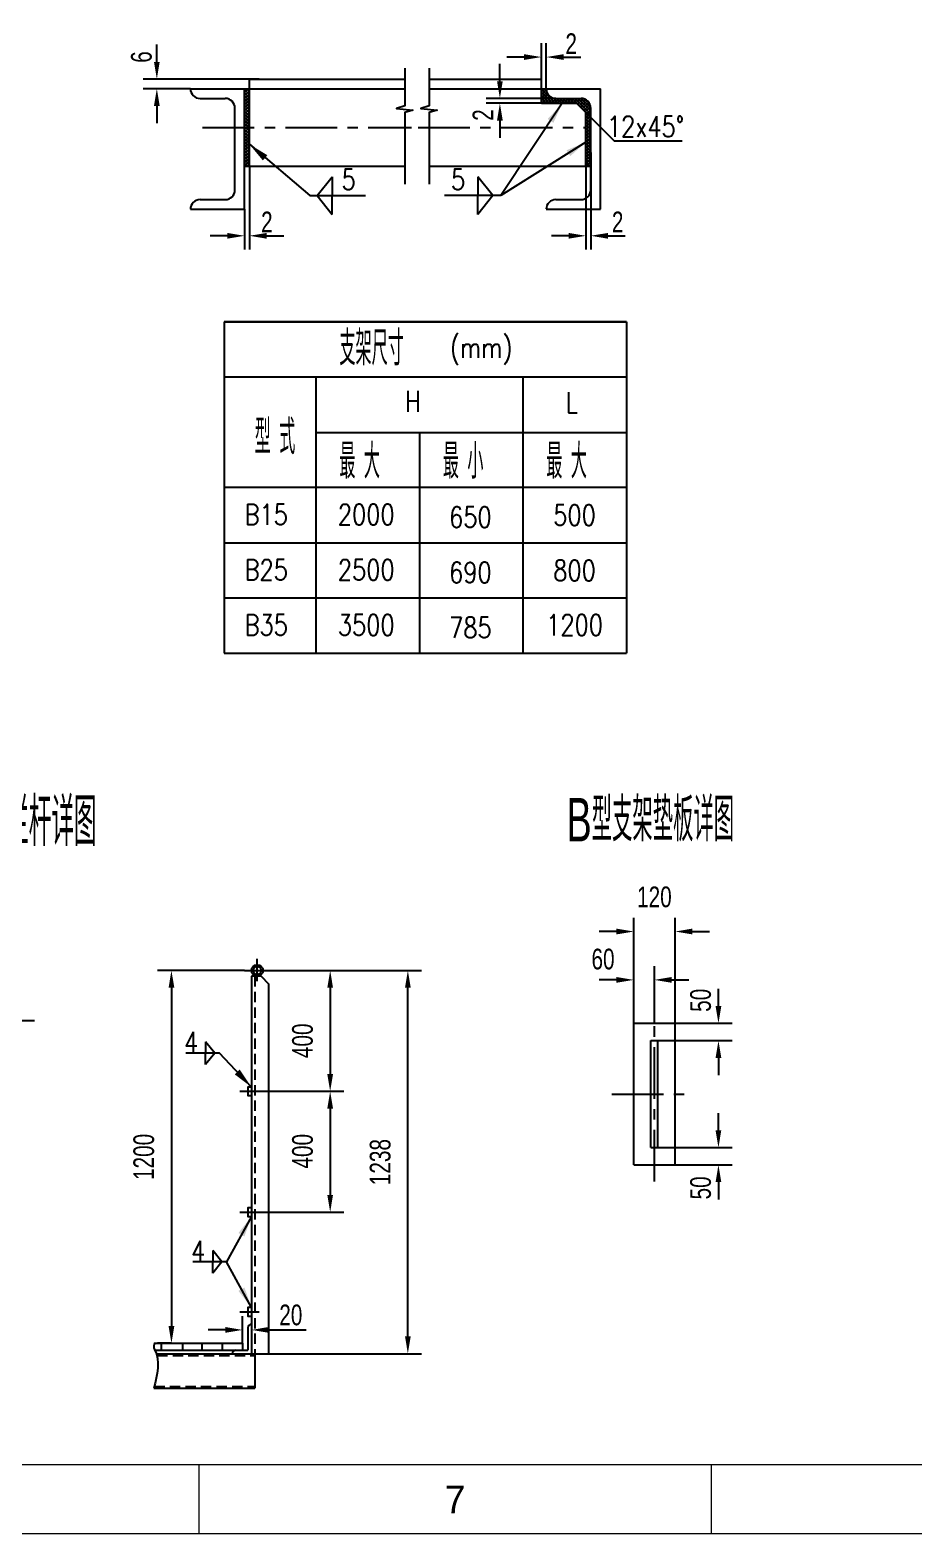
# Model space of a CAD drawing. Extents: x 148 to 221443, y -36682 to 6758.
# Drawn here: x 117597 to 120159, y -23215 to -18859 of the extents above; entities that cross this region are included whole.
import ezdxf
from ezdxf.enums import TextEntityAlignment as Align

# ---------------------------------------------------------------- set-up
doc = ezdxf.new("R2010")
doc.units = 0
doc.header["$LTSCALE"] = 10
doc.header["$MEASUREMENT"] = 0
doc.linetypes.add('CENTERX2', pattern=[4, 2.5, -0.5, 0.5, -0.5])
doc.linetypes.add('HIDDENX2', pattern=[0.75, 0.5, -0.25])
for name, color, linetype in [('2', 4, 'Continuous'), ('3', 255, 'Continuous'), ('4', 1, 'CENTERX2'), ('9', 6, 'Continuous')]:
    doc.layers.add(name, color=color, linetype=linetype)
doc.layers.add('2（细实线）', color=3, linetype='Continuous', lineweight=20)
doc.layers.add('图框层', color=7, linetype='Continuous', lineweight=15)
doc.styles.add('HZ', font='ROMS.SHX', dxfattribs={"width": 0.75, "bigfont": 'GBCBIG.SHX'})
doc.styles.get("Standard").update_dxf_attribs({"font": 'wison_e.shx', "width": 0.75, "bigfont": 'wison_c.shx'})
doc.styles.add('XW', font='ROMANS.shx', dxfattribs={"width": 0.85})
doc.dimstyles.new('DIM1', dxfattribs={"dimscale": 20, "dimtxt": 3, "dimasz": 2.5, "dimexe": 2, "dimexo": 0, "dimgap": 1, "dimtad": 0, "dimdec": 0, "dimzin": 0, "dimdsep": 46, "dimtxsty": 'Standard', "dimcen": 2, "dimclrd": 3, "dimclre": 3, "dimclrt": 3, "dimadec": 0, "dimazin": 0, "dimtfac": 0.666667, "dimtdec": 0, "dimtofl": 0, "dimtmove": 2, "dimatfit": 1, "dimfxl": 2, "dimtvp": 1.333333, "dimtolj": 1, "dimtzin": 0, "dimarcsym": 0})

# ---------------------------------------------------------------- blocks, each defined once
blk = doc.blocks.new('*D1390')
at = {"color": 3, "lineweight": -2}
for p, q in [((119346.8, -21736.3), (119346.8, -21430.4)), ((119466.8, -21736.3), (119466.8, -21430.4)), ((119296.8, -21470.4), (119246.8, -21470.4)), ((119516.8, -21470.4), (119566.8, -21470.4))]:
    blk.add_line(p, q, dxfattribs=at)
at = {"color": 3}
for points in [[(119296.8, -21478.7), (119296.8, -21462), (119346.8, -21470.4)], [(119516.8, -21462), (119516.8, -21478.7), (119466.8, -21470.4)]]:
    blk.add_solid(points, dxfattribs=at)
at = {"layer": 'Defpoints', "color": 0}
for p in [(119466.8, -21470.4), (119346.8, -21736.3), (119466.8, -21736.3)]:
    blk.add_point(p, dxfattribs=at)
at = {"color": 3, "insert": (119406.8, -21370.4), "char_height": 60, "attachment_point": 5}
blk.add_mtext('\\A1;120', dxfattribs=at)
blk = doc.blocks.new('*D1391')
at = {"color": 3, "lineweight": -2}
for p, q in [((119346.8, -21736.3), (119346.8, -21570.5)), ((119406.8, -21736.3), (119406.8, -21570.5)), ((119296.8, -21610.5), (119246.8, -21610.5)), ((119456.8, -21610.5), (119506.8, -21610.5))]:
    blk.add_line(p, q, dxfattribs=at)
at = {"color": 3}
for points in [[(119296.8, -21618.8), (119296.8, -21602.2), (119346.8, -21610.5)], [(119456.8, -21602.2), (119456.8, -21618.8), (119406.8, -21610.5)]]:
    blk.add_solid(points, dxfattribs=at)
at = {"layer": 'Defpoints', "color": 0}
for p in [(119406.8, -21610.5), (119346.8, -21736.3), (119406.8, -21736.3)]:
    blk.add_point(p, dxfattribs=at)
at = {"color": 3, "insert": (119257.9, -21550.5), "char_height": 60, "attachment_point": 5}
blk.add_mtext('\\A1;60', dxfattribs=at)
blk = doc.blocks.new('*D1392')
at = {"layer": '2', "color": 3, "linetype": 'Continuous', "lineweight": -2}
for p, q in [((119592.5, -21686.3), (119592.5, -21636.3)), ((119466.8, -21736.3), (119632.5, -21736.3)), ((119416.8, -21786.3), (119632.5, -21786.3)), ((119592.5, -21836.3), (119592.5, -21886.3))]:
    blk.add_line(p, q, dxfattribs=at)
at = {"layer": '2', "color": 3}
for points in [[(119584.2, -21686.3), (119600.8, -21686.3), (119592.5, -21736.3)], [(119600.8, -21836.3), (119584.2, -21836.3), (119592.5, -21786.3)]]:
    blk.add_solid(points, dxfattribs=at)
at = {"layer": 'Defpoints', "color": 0}
for p in [(119466.8, -21736.3), (119416.8, -21786.3), (119592.5, -21786.3)]:
    blk.add_point(p, dxfattribs=at)
at = {"layer": '2', "color": 3, "insert": (119541.1, -21669.6), "char_height": 60, "attachment_point": 5, "rotation": 90}
blk.add_mtext('\\A1;50', dxfattribs=at)
blk = doc.blocks.new('*D1399')
at = {"layer": '2', "color": 3, "lineweight": -2}
for p, q in [((118295.4, -21583.3), (118506.9, -21583.3)), ((118466.9, -21633.3), (118466.9, -21883.3)), ((118261.2, -21933.3), (118506.9, -21933.3))]:
    blk.add_line(p, q, dxfattribs=at)
at = {"layer": '2', "color": 3}
for points in [[(118475.2, -21633.3), (118458.6, -21633.3), (118466.9, -21583.3)], [(118458.6, -21883.3), (118475.2, -21883.3), (118466.9, -21933.3)]]:
    blk.add_solid(points, dxfattribs=at)
at = {"layer": 'Defpoints', "color": 0}
for p in [(118295.4, -21583.3), (118261.2, -21933.3), (118466.9, -21933.3)]:
    blk.add_point(p, dxfattribs=at)
at = {"layer": '2', "color": 3, "insert": (118386.9, -21786.9), "char_height": 60, "attachment_point": 5, "rotation": 90}
blk.add_mtext('\\A1;400', dxfattribs=at)
blk = doc.blocks.new('*D1400')
at = {"layer": '2', "color": 3, "lineweight": -2}
for p, q in [((118218.7, -21583.3), (117966.7, -21583.3)), ((118006.7, -21633.3), (118006.7, -22613.3)), ((118006.7, -22663.3), (117966.7, -22663.3))]:
    blk.add_line(p, q, dxfattribs=at)
at = {"layer": '2', "color": 3}
for points in [[(118015.1, -21633.3), (117998.4, -21633.3), (118006.7, -21583.3)], [(117998.4, -22613.3), (118015.1, -22613.3), (118006.7, -22663.3)]]:
    blk.add_solid(points, dxfattribs=at)
at = {"layer": 'Defpoints', "color": 0}
for p in [(118218.7, -21583.3), (118006.7, -22663.3), (118006.7, -22663.3)]:
    blk.add_point(p, dxfattribs=at)
at = {"layer": '2', "color": 3, "insert": (117926.7, -22123.3), "char_height": 60, "attachment_point": 5, "rotation": 90}
blk.add_mtext('\\A1;1200', dxfattribs=at)
blk = doc.blocks.new('*D1401')
at = {"layer": '2', "color": 3, "lineweight": -2}
for p, q in [((118261.2, -21933.3), (118506.9, -21933.3)), ((118466.9, -21983.3), (118466.9, -22233.3)), ((118261.2, -22283.3), (118506.9, -22283.3))]:
    blk.add_line(p, q, dxfattribs=at)
at = {"layer": '2', "color": 3}
for points in [[(118475.2, -21983.3), (118458.6, -21983.3), (118466.9, -21933.3)], [(118458.6, -22233.3), (118475.2, -22233.3), (118466.9, -22283.3)]]:
    blk.add_solid(points, dxfattribs=at)
at = {"layer": 'Defpoints', "color": 0}
for p in [(118261.2, -21933.3), (118261.2, -22283.3), (118466.9, -22283.3)]:
    blk.add_point(p, dxfattribs=at)
at = {"layer": '2', "color": 3, "insert": (118386.9, -22106.9), "char_height": 60, "attachment_point": 5, "rotation": 90}
blk.add_mtext('\\A1;400', dxfattribs=at)
blk = doc.blocks.new('*D1403')
at = {"layer": '2', "color": 3, "linetype": 'Continuous', "lineweight": -2}
for p, q in [((118212.9, -22663.3), (118212.9, -22584.5)), ((118238.5, -22590), (118238.5, -22664.5)), ((118162.9, -22624.5), (118112.9, -22624.5)), ((118288.5, -22624.5), (118338.5, -22624.5))]:
    blk.add_line(p, q, dxfattribs=at)
at = {"layer": '2', "color": 3}
for points in [[(118162.9, -22632.8), (118162.9, -22616.1), (118212.9, -22624.5)], [(118288.5, -22616.1), (118288.5, -22632.8), (118238.5, -22624.5)]]:
    blk.add_solid(points, dxfattribs=at)
at = {"layer": 'Defpoints', "color": 0}
for p in [(118238.5, -22590), (118238.5, -22624.5), (118212.9, -22663.3)]:
    blk.add_point(p, dxfattribs=at)
at = {"layer": '2', "color": 3, "insert": (118352.8, -22581.5), "char_height": 60, "attachment_point": 5}
blk.add_mtext('\\A1;20', dxfattribs=at)
blk = doc.blocks.new('*D1405')
at = {"layer": '2', "color": 3, "linetype": 'Continuous', "lineweight": -2}
for p, q in [((119592.5, -22046.3), (119592.5, -21996.3)), ((119416.8, -22096.3), (119632.5, -22096.3)), ((119466.8, -22146.3), (119632.5, -22146.3)), ((119592.5, -22196.3), (119592.5, -22246.3))]:
    blk.add_line(p, q, dxfattribs=at)
at = {"layer": '2', "color": 3}
for points in [[(119584.2, -22046.3), (119600.8, -22046.3), (119592.5, -22096.3)], [(119600.8, -22196.3), (119584.2, -22196.3), (119592.5, -22146.3)]]:
    blk.add_solid(points, dxfattribs=at)
at = {"layer": 'Defpoints', "color": 0}
for p in [(119416.8, -22096.3), (119592.5, -22096.3), (119466.8, -22146.3)]:
    blk.add_point(p, dxfattribs=at)
at = {"layer": '2', "color": 3, "insert": (119541.1, -22213.1), "char_height": 60, "attachment_point": 5, "rotation": 90}
blk.add_mtext('\\A1;50', dxfattribs=at)
blk = doc.blocks.new('*D1406')
at = {"layer": '2', "color": 3, "lineweight": -2}
for p, q in [((119208.2, -19239), (119208.2, -19494.9)), ((119222.2, -19213.5), (119222.2, -19494.9)), ((119158.2, -19454.9), (119108.2, -19454.9)), ((119272.2, -19454.9), (119322.2, -19454.9))]:
    blk.add_line(p, q, dxfattribs=at)
at = {"layer": '2', "color": 3}
for points in [[(119158.2, -19463.3), (119158.2, -19446.6), (119208.2, -19454.9)], [(119272.2, -19446.6), (119272.2, -19463.3), (119222.2, -19454.9)]]:
    blk.add_solid(points, dxfattribs=at)
at = {"layer": 'Defpoints', "color": 0}
for p in [(119208.2, -19239), (119222.2, -19213.5), (119222.2, -19454.9)]:
    blk.add_point(p, dxfattribs=at)
at = {"layer": '2', "color": 3, "insert": (119300.3, -19414.8), "char_height": 60, "attachment_point": 5}
blk.add_mtext('\\A1;2', dxfattribs=at)
blk = doc.blocks.new('*D1407')
at = {"layer": '2', "color": 3, "lineweight": -2}
for p, q in [((119079.2, -19029), (119079.2, -18897.1)), ((119093.5, -19033.1), (119093.5, -18897.1)), ((119029.2, -18937.1), (118979.2, -18937.1)), ((119143.5, -18937.1), (119193.5, -18937.1))]:
    blk.add_line(p, q, dxfattribs=at)
at = {"layer": '2', "color": 3}
for points in [[(119029.2, -18945.4), (119029.2, -18928.8), (119079.2, -18937.1)], [(119143.5, -18928.8), (119143.5, -18945.4), (119093.5, -18937.1)]]:
    blk.add_solid(points, dxfattribs=at)
at = {"layer": 'Defpoints', "color": 0}
for p in [(119093.5, -18937.1), (119079.2, -19029), (119093.5, -19033.1)]:
    blk.add_point(p, dxfattribs=at)
at = {"layer": '2', "color": 3, "insert": (119165.6, -18898.3), "char_height": 60, "attachment_point": 5}
blk.add_mtext('\\A1;2', dxfattribs=at)
blk = doc.blocks.new('*D1408')
at = {"layer": '2', "color": 3, "lineweight": -2}
for p, q in [((118958.9, -19007), (118958.9, -18957)), ((119121.2, -19057), (118918.9, -19057)), ((119087.6, -19071), (118918.9, -19071)), ((118958.9, -19121), (118958.9, -19171))]:
    blk.add_line(p, q, dxfattribs=at)
at = {"layer": '2', "color": 3}
for points in [[(118950.6, -19007), (118967.2, -19007), (118958.9, -19057)], [(118967.2, -19121), (118950.6, -19121), (118958.9, -19071)]]:
    blk.add_solid(points, dxfattribs=at)
at = {"layer": 'Defpoints', "color": 0}
for p in [(118958.9, -19071), (119087.6, -19071), (119121.2, -19057)]:
    blk.add_point(p, dxfattribs=at)
at = {"layer": '2', "color": 3, "insert": (118909.8, -19105.1), "char_height": 60, "attachment_point": 5, "rotation": 90}
blk.add_mtext('\\A1;2', dxfattribs=at)
blk = doc.blocks.new('*D1409')
at = {"layer": '2', "color": 3, "lineweight": -2}
for p, q in [((118232.7, -19253), (118232.7, -19494.9)), ((118218.7, -19378.2), (118218.7, -19494.9)), ((118168.7, -19454.9), (118118.7, -19454.9)), ((118282.7, -19454.9), (118332.7, -19454.9))]:
    blk.add_line(p, q, dxfattribs=at)
at = {"layer": '2', "color": 3}
for points in [[(118168.7, -19463.3), (118168.7, -19446.6), (118218.7, -19454.9)], [(118282.7, -19446.6), (118282.7, -19463.3), (118232.7, -19454.9)]]:
    blk.add_solid(points, dxfattribs=at)
at = {"layer": 'Defpoints', "color": 0}
for p in [(118232.7, -19253), (118218.7, -19378.2), (118232.7, -19454.9)]:
    blk.add_point(p, dxfattribs=at)
at = {"layer": '2', "color": 3, "insert": (118283.3, -19414.8), "char_height": 60, "attachment_point": 5}
blk.add_mtext('\\A1;2', dxfattribs=at)
blk = doc.blocks.new('*D1410')
at = {"layer": '2', "color": 3, "linetype": 'Continuous', "lineweight": -2}
for p, q in [((117964.4, -18951), (117964.4, -18901)), ((118260.7, -19001), (117924.4, -19001)), ((118061.7, -19029), (117924.4, -19029)), ((117964.4, -19079), (117964.4, -19129))]:
    blk.add_line(p, q, dxfattribs=at)
at = {"layer": '2', "color": 3}
for points in [[(117956, -18951), (117972.7, -18951), (117964.4, -19001)], [(117972.7, -19079), (117956, -19079), (117964.4, -19029)]]:
    blk.add_solid(points, dxfattribs=at)
at = {"layer": 'Defpoints', "color": 0}
for p in [(117964.4, -19029), (118061.7, -19029), (118260.7, -19001)]:
    blk.add_point(p, dxfattribs=at)
at = {"layer": '2', "color": 3, "insert": (117919.8, -18937.1), "char_height": 60, "attachment_point": 5, "rotation": 90}
blk.add_mtext('\\A1;6', dxfattribs=at)
blk = doc.blocks.new('*D1411')
at = {"layer": '2', "color": 3, "linetype": 'Continuous', "lineweight": -2}
for p, q in [((118506.9, -21583.3), (118732.1, -21583.3)), ((118692.1, -22643.3), (118692.1, -21633.3)), ((118288.5, -22693.3), (118732.1, -22693.3))]:
    blk.add_line(p, q, dxfattribs=at)
at = {"layer": '2', "color": 3}
for points in [[(118700.4, -21633.3), (118683.8, -21633.3), (118692.1, -21583.3)], [(118683.8, -22643.3), (118700.4, -22643.3), (118692.1, -22693.3)]]:
    blk.add_solid(points, dxfattribs=at)
at = {"layer": 'Defpoints', "color": 0}
for p in [(118506.9, -21583.3), (118692.1, -21583.3), (118288.5, -22693.3)]:
    blk.add_point(p, dxfattribs=at)
at = {"layer": '2', "color": 3, "insert": (118612.1, -22138.3), "char_height": 60, "attachment_point": 5, "rotation": 90}
blk.add_mtext('\\A1;1238', dxfattribs=at)
blk = doc.blocks.new('1.25A2')
at = {"layer": '图框层', "ltscale": 10}
for p, q in [((15302.98, 8873.89), (14595.48, 8873.89)), ((15015.98, 8873.89), (15015.98, 8863.89)), ((15090.23, 8873.89), (15090.23, 8863.89)), ((15312.98, 8863.89), (14570.48, 8863.89))]:
    blk.add_line(p, q, dxfattribs=at)
at = {"style": 'HZ'}
blk.add_text('7', height=4, dxfattribs=at).set_placement((15053.11, 8868.89), align=Align.MIDDLE)

msp = doc.modelspace()

# ---------------------------------------------------------------- hatches: boundary and pattern name
at = {"layer": '2', "linetype": 'Continuous'}
h = msp.add_hatch(dxfattribs=at)
h.set_pattern_fill('ANSI37', color=3, scale=50, style=0)
h.set_pattern_definition([(45, (101517.219, -11558.2846), (-4.4194174, 4.4194174), []), (135, (101517.219, -11558.2846), (-4.4194174, -4.4194174), [])])
h.paths.add_polyline_path([(118218.7159, -19029.0329), (118232.7159, -19029.0329), (118232.7159, -19253.0329), (118218.7159, -19253.0329)])
h = msp.add_hatch(dxfattribs=at)
h.set_pattern_fill('ANSI37', color=3, scale=50, style=0)
h.set_pattern_definition([(135, (137794.889, -5139.069), (4.4194174, 4.4194174), []), (45, (137794.889, -5139.069), (4.4194174, -4.4194174), [])])
h.paths.add_polyline_path([(119121.2078, -19057.0329, -0.414213562), (119093.2078, -19029.0329), (119079.2078, -19029.0329), (119079.2078, -19071.0329), (119181.2078, -19071.0329), (119208.2078, -19098.0329), (119222.2078, -19112.0329), (119222.2078, -19085.0329, 0.414213562), (119194.2078, -19057.0329)])
h = msp.add_hatch(dxfattribs=at)
h.set_pattern_fill('ANSI37', color=3, scale=50, style=0)
h.set_pattern_definition([(45, (118777.426, -23679.866), (-4.419417, 4.419417), []), (135, (118777.426, -23679.866), (-4.419417, -4.419417), [])])
h.paths.add_polyline_path([(119222.2078, -19112.0329), (119208.2078, -19098.0329), (119208.2078, -19253.0329), (119222.2078, -19253.0329)])

# ---------------------------------------------------------------- linework, layer by layer
for p, q in [((118061.7159, -19029.0329), (118246.7159, -19029.0329)), ((118218.7159, -19378.1961), (118218.7159, -19029.0329)), ((118232.7159, -19001.0329), (118683.7532, -19001.0329)), ((118232.7159, -19029.0329), (118232.7159, -19001.0329)), ((118232.7159, -19253.0329), (118232.7159, -19029.0329)), ((118246.7159, -19029.0329), (118683.7532, -19029.0329)), ((118754.1358, -19001.0329), (119079.2078, -19001.0329)), ((118754.1358, -19029.0329), (119087.6078, -19029.0329)), ((119079.2078, -19071.0329), (119079.2078, -19001.0329)), ((119079.2078, -19029.0329), (119250.2078, -19029.0329)), ((119250.2078, -19378.1961), (119250.2078, -19029.0329)), ((118089.7159, -19057.0329), (118162.7159, -19057.0329)), ((119079.2078, -19071.0329), (119181.2078, -19071.0329)), ((119121.2078, -19057.0329), (119194.2078, -19057.0329)), ((119181.2078, -19071.0329), (119208.2078, -19098.0329)), ((118190.7159, -19322.1961), (118190.7159, -19085.0329)), ((119208.2078, -19253.0329), (119208.2078, -19098.0329)), ((119222.2078, -19322.1961), (119222.2078, -19085.0329)), ((118218.7159, -19253.0329), (118683.7532, -19253.0329)), ((118754.1358, -19253.0329), (119208.2078, -19253.0329)), ((119208.2078, -19253.0329), (119222.2078, -19253.0329)), ((118061.7159, -19378.1961), (118218.7159, -19378.1961)), ((118089.7159, -19350.1961), (118162.7159, -19350.1961)), ((119093.2078, -19378.1961), (119250.2078, -19378.1961)), ((119121.2078, -19350.1961), (119194.2078, -19350.1961)), ((118238.5056, -21600.0709), (118238.5056, -22693.3209)), ((118266.6198, -21600.0709), (118238.5056, -21600.0709)), ((118266.6198, -21600.0709), (118288.5056, -21621.9567)), ((118288.5056, -21621.9567), (118288.5056, -22693.3209)), ((119346.7545, -22146.3404), (119346.7545, -21736.3404)), ((119346.7545, -21736.3404), (119466.7545, -21736.3404)), ((119466.7545, -22146.3404), (119466.7545, -21736.3404)), ((119396.7545, -21786.3404), (119416.7545, -21786.3404)), ((119396.7545, -22096.3404), (119396.7545, -21786.3404)), ((119416.7545, -22096.3404), (119416.7545, -21786.3404)), ((119396.7545, -22096.3404), (119416.7545, -22096.3404)), ((119346.7545, -22146.3404), (119466.7545, -22146.3404)), ((118228.5056, -22618.3209), (118228.5056, -22683.3209)), ((117956.4109, -22663.3209), (118212.8825, -22663.3209)), ((117959.2338, -22683.3209), (118228.5056, -22683.3209)), ((117963.7291, -22693.3209), (118248.5056, -22693.3209)), ((117976.7343, -22663.3209), (117976.7343, -22683.3209)), ((118039.2183, -22663.3209), (118039.2183, -22683.3209)), ((118095.2947, -22663.3209), (118095.2947, -22683.3209)), ((118153.5639, -22663.3209), (118153.5639, -22683.3209)), ((118212.8825, -22663.3209), (118212.8825, -22683.3209)), ((118238.5056, -22693.3209), (118288.5056, -22693.3209)), ((118248.5056, -22693.3209), (118248.5056, -22793.3209)), ((117955.8917, -22793.3209), (118248.5056, -22793.3209))]:
    msp.add_line(p, q)
for points in [[(118238.5056, -21920.8209), (118228.5056, -21920.8209), (118228.5056, -21945.8209), (118238.5056, -21945.8209)], [(118238.5056, -22270.8209), (118228.5056, -22270.8209), (118228.5056, -22295.8209), (118238.5056, -22295.8209)], [(118238.5056, -22559.2302), (118228.5056, -22559.2302), (118228.5056, -22584.2302), (118238.5056, -22584.2302)]]:
    msp.add_lwpolyline(points)
for radius in [16.75, 11.75]:
    msp.add_circle((118255.4178, -21583.3209), radius)
for centre, radius, start, end in [((118089.7159, -19029.0329), 28, 180, 270), ((119121.2078, -19029.0329), 28, 180, 270), ((118162.7159, -19085.0329), 28, 0, 90), ((119194.2078, -19085.0329), 28, 0, 90), ((118162.7159, -19322.1961), 28, 270, 0), ((119194.2078, -19322.1961), 28, 270, 0), ((118089.7159, -19378.1961), 28, 90, 180), ((119121.2078, -19378.1961), 28, 90, 180), ((118238.5056, -22618.3209), 10, 90, 180), ((118193.4056, -22693.3209), 10, 90, 180)]:
    msp.add_arc(centre, radius, start, end)
msp.add_spline([(117957.6865, -22663.3209), (117956.0297, -22676.6288), (117957.9626, -22681.0437), (117955.8917, -22793.3209)], degree=3)
for p, q in [((119139.8865, -19071.0329), (118961.2397, -19338.3691)), ((119208.2078, -19098.0329), (119289.9532, -19179.7782)), ((118232.7159, -19189.9252), (118407.7764, -19338.3691)), ((119208.2078, -19183.502), (118961.2397, -19338.3691)), ((119289.9532, -19179.7782), (119487.0837, -19179.7782)), ((118407.7764, -19338.3691), (118569.1419, -19338.3691)), ((118961.2397, -19338.3691), (118798.3644, -19338.3691)), ((119325.7144, -19704.3327), (118159.1529, -19704.3327)), ((118159.1529, -19704.3327), (119325.7144, -19704.3327)), ((119325.7144, -19864.3327), (118159.1529, -19864.3327)), ((119325.7144, -20184.3327), (118159.1529, -20184.3327)), ((119325.7144, -20504.3327), (118159.1529, -20504.3327)), ((118145.694, -21822.7101), (118047.9688, -21822.7101)), ((118238.5056, -21920.8209), (118145.694, -21822.7101))]:
    msp.add_line(p, q, dxfattribs=at)
at = {"layer": '2', "color": 7, "linetype": 'Continuous'}
for p, q in [((118428.9378, -19338.3691), (118472.6726, -19283.7547)), ((118472.6726, -19283.7547), (118472.6726, -19338.3691)), ((118938.5685, -19338.3691), (118894.8338, -19283.7547)), ((118894.8338, -19283.7547), (118894.8338, -19338.3691)), ((118428.9378, -19338.3691), (118472.6726, -19392.9835)), ((118472.6726, -19392.9835), (118472.6726, -19338.3691)), ((118894.8338, -19392.9835), (118894.8338, -19338.3691)), ((118938.5685, -19338.3691), (118894.8338, -19392.9835)), ((118132.0913, -21822.7101), (118105.8504, -21789.9415)), ((118105.8504, -21789.9415), (118105.8504, -21822.7101)), ((118132.0913, -21822.7101), (118105.8504, -21855.4788)), ((118105.8504, -21855.4788), (118105.8504, -21822.7101)), ((118338.5056, -22624.4832), (118397.1517, -22624.4832))]:
    msp.add_line(p, q, dxfattribs=at)
at = {"layer": '2'}
for p, q in [((118159.1529, -19704.3327), (118159.1529, -20664.3327)), ((119325.7144, -19704.3327), (119325.7144, -20664.3327)), ((118425.7144, -19864.3327), (118425.7144, -20664.3327)), ((119025.7144, -19864.3327), (119025.7144, -20664.3327)), ((118425.7144, -20024.3327), (119325.7144, -20024.3327)), ((118725.7144, -20024.3327), (118725.7144, -20664.3327)), ((118159.1529, -20344.3327), (119325.7144, -20344.3327)), ((118159.1529, -20664.3327), (119325.7144, -20664.3327)), ((117609.9477, -21729.5026), (117117.3812, -21729.5026)), ((118238.5056, -22296.0561), (118166.3062, -22427.6432)), ((118166.3062, -22427.6432), (118068.5811, -22427.6432)), ((118238.5056, -22559.2302), (118166.3062, -22427.6432))]:
    msp.add_line(p, q, dxfattribs=at)
at = {"layer": '2', "color": 7}
for p, q in [((118152.7035, -22427.6432), (118126.4627, -22394.8745)), ((118126.4627, -22394.8745), (118126.4627, -22427.6432)), ((118152.7035, -22427.6432), (118126.4627, -22460.4118)), ((118126.4627, -22460.4118), (118126.4627, -22427.6432))]:
    msp.add_line(p, q, dxfattribs=at)
at = {"layer": '2', "linetype": 'Continuous'}
for points in [[(119097.3806, -19116.6427), (119114.0094, -19127.7549), (119139.0316, -19072.3122)], [(118284.7887, -19221.3644), (118271.7774, -19236.5535), (118232.7159, -19189.9252)], [(119152.1809, -19207.1871), (119162.891, -19224.0777), (119208.2078, -19183.502)], [(118204.5371, -21870.3616), (118190.0081, -21884.1059), (118238.5056, -21920.8209)]]:
    msp.add_solid(points, dxfattribs=at)
at = {"layer": '2'}
for points in [[(118200.8767, -22343.848), (118218.4108, -22353.4686), (118238.5056, -22296.0561)], [(118200.8767, -22511.4383), (118218.4108, -22501.8177), (118238.5056, -22559.2302)]]:
    msp.add_solid(points, dxfattribs=at)
at = {"layer": '3', "linetype": 'HIDDENX2', "ltscale": 6}
for p, q in [((118248.5056, -21600.0709), (118248.5056, -22693.3209)), ((117965.3785, -22698.3209), (118248.5056, -22698.3209)), ((117957.283, -22788.3209), (118248.5056, -22788.3209))]:
    msp.add_line(p, q, dxfattribs=at)
at = {"layer": '4', "ltscale": 6}
for p, q in [((118097.0083, -19141.0329), (118702.9696, -19141.0329)), ((118721.535, -19141.0329), (119208.2078, -19141.0329)), ((118255.4178, -21613.9696), (118255.4178, -21549.7308)), ((118218.6881, -21583.3209), (118295.4178, -21583.3209)), ((119406.7545, -22194.9983), (119406.7545, -21713.3697)), ((118205.4662, -21933.3209), (118261.2227, -21933.3209)), ((119283.1417, -21941.3404), (119504.8705, -21941.3404)), ((118205.4662, -22283.3209), (118261.2227, -22283.3209)), ((118205.4662, -22571.7302), (118261.2227, -22571.7302))]:
    msp.add_line(p, q, dxfattribs=at)
at = {"layer": '9'}
for points in [[(118683.7532, -18969.3841), (118683.7532, -19077.9799), (118659.6044, -19086.4262), (118706.6945, -19091.2527), (118683.7532, -19097.2858), (118683.7532, -19305.3515)], [(118754.1358, -18969.3841), (118754.1358, -19077.9799), (118729.987, -19086.4262), (118777.0771, -19091.2527), (118754.1358, -19097.2858), (118754.1358, -19305.3515)]]:
    msp.add_lwpolyline(points, dxfattribs=at)

# ---------------------------------------------------------------- block references
at = {"layer": '2（细实线）', "xscale": 20, "yscale": 20, "zscale": 20}
msp.add_blockref('1.25A2', (-182233.0803, -200493.2064), dxfattribs=at)

# ---------------------------------------------------------------- texts
at = {"layer": '2', "linetype": 'Continuous'}
for s, height, style, width, p in [('12x45%%D', 60, 'XW', 0.8, (119493.2889, -19138.6729)), ('5', 60, 'XW', 0.8, (118541.1453, -19291.7074)), ('5', 60, 'XW', 0.8, (118858.3611, -19291.7074)), ('(mm)', 60, 'XW', 0.8, (118995.1171, -19778.7929)), ('H', 60, 'XW', 0.8, (118728.7791, -19934.393)), ('L', 60, 'XW', 0.8, (119184.5545, -19938.1423)), ('型 式', 100, 'HZ', 0.65, (118365.8505, -20037.5016)), ('B15', 60, 'XW', 0.8, (118344.2778, -20262.4645)), ('2000', 60, 'XW', 0.8, (118653.7548, -20262.4645)), ('650', 60, 'XW', 0.8, (118935.0973, -20269.9637)), ('500', 60, 'XW', 0.8, (119237.0721, -20264.3397)), ('B25', 60, 'XW', 0.8, (118344.2778, -20422.4645)), ('2500', 60, 'XW', 0.8, (118653.7548, -20422.4645)), ('690', 60, 'XW', 0.8, (118935.0973, -20429.9637)), ('800', 60, 'XW', 0.8, (119237.0721, -20424.3397)), ('B35', 60, 'XW', 0.8, (118344.2778, -20582.4645)), ('3500', 60, 'XW', 0.8, (118653.7548, -20582.4645)), ('785', 60, 'XW', 0.8, (118935.0973, -20589.9637)), ('1200', 60, 'XW', 0.8, (119257.7037, -20582.465))]:
    msp.add_text(s, height=height, dxfattribs=dict(at, style=style, width=width)).set_placement(p, align=Align.MIDDLE_RIGHT)
at = {"layer": '2', "linetype": 'Continuous', "style": 'HZ', "width": 0.65}
for s, height, p in [('支架尺寸', 100, (118493.5109, -19830.2119)), ('最 大', 100, (118493.5109, -20158.283)), ('最 小', 100, (118793.5109, -20158.283)), ('最 大', 100, (119093.5109, -20158.283)), ('防护栏杆详图', 140, (117396.3959, -21223.0428))]:
    msp.add_text(s, height=height, dxfattribs=at).set_placement(p)
msp.add_text('B型支架垫板详图', height=126, dxfattribs=at).set_placement((119394.9283, -21139.7222), align=Align.MIDDLE)
at = {"layer": '2', "color": 3, "linetype": 'Continuous', "style": 'XW', "width": 0.8}
msp.add_text('4', height=60, dxfattribs=at).set_placement((118083.9668, -21791.3515), align=Align.MIDDLE_RIGHT)
at = {"layer": '2', "style": 'XW', "width": 0.8}
msp.add_text('4', height=60, dxfattribs=at).set_placement((118104.5791, -22396.2845), align=Align.MIDDLE_RIGHT)

# ---------------------------------------------------------------- dimensions: what is measured, and where the dimension line sits
dim = msp.add_linear_dim(base=(119466.7545, -21470.379), p1=(119346.7545, -21736.3404), p2=(119466.7545, -21736.3404), dimstyle='DIM1', override={"dimtxt": 3})
dim.commit()
dim.dimension.update_dxf_attribs({"geometry": '*D1390', "text_midpoint": (119406.7545, -21370.379)})
dim = msp.add_linear_dim(base=(119406.7545, -21610.5158), p1=(119346.7545, -21736.3404), p2=(119406.7545, -21736.3404), dimstyle='DIM1', override={"dimtxt": 3})
dim.commit()
dim.dimension.update_dxf_attribs({"geometry": '*D1391', "text_midpoint": (119257.9497, -21550.5158), "dimtype": 160})
at = {"layer": '2'}
for base, p1, p2, picture, middle in [((119093.5041, -18937.1017), (119079.2078, -19029.0329), (119093.5041, -19033.0949), '*D1407', (119165.5518, -18898.328)), ((118232.7159, -19454.9334), (118218.7159, -19378.1961), (118232.7159, -19253.0329), '*D1409', (118283.3018, -19414.8047)), ((119222.2078, -19454.9334), (119208.2078, -19239.0329), (119222.2078, -19213.5434), '*D1406', (119300.3069, -19414.8047))]:
    dim = msp.add_linear_dim(base=base, p1=p1, p2=p2, text='2', dimstyle='DIM1', override={"dimtxt": 3}, dxfattribs=at)
    dim.commit()
    dim.dimension.update_dxf_attribs({"geometry": picture, "text_midpoint": middle, "dimtype": 160})
at = {"layer": '2', "color": 7, "linetype": 'Continuous'}
dim = msp.add_linear_dim(base=(117964.3809, -19029.0329), p1=(118260.7159, -19001.0329), p2=(118061.7159, -19029.0329), angle=90, text='6', dimstyle='DIM1', override={"dimtxt": 3}, dxfattribs=at)
dim.commit()
dim.dimension.update_dxf_attribs({"geometry": '*D1410', "text_midpoint": (117919.7882, -18937.1095), "dimtype": 160})
at = {"layer": '2'}
for base, p1, p2, text, override, picture, middle in [((118958.9075, -19071.0329), (119121.2078, -19057.0329), (119087.6078, -19071.0329), '2', {"dimtxt": 3}, '*D1408', (118909.8234, -19105.1233)), ((118466.9151, -21933.3209), (118295.4178, -21583.3209), (118261.2227, -21933.3209), '400', {"dimtxt": 3, "dimtmove": 0}, '*D1399', (118466.9151, -21786.8764)), ((118466.9151, -22283.3209), (118261.2227, -21933.3209), (118261.2227, -22283.3209), '400', {"dimtxt": 3}, '*D1401', (118386.8713, -22106.9082))]:
    dim = msp.add_linear_dim(base=base, p1=p1, p2=p2, angle=90, text=text, dimstyle='DIM1', override=override, dxfattribs=at)
    dim.commit()
    dim.dimension.update_dxf_attribs({"geometry": picture, "text_midpoint": middle, "dimtype": 160})
dim = msp.add_linear_dim(base=(118006.7343, -22663.3209), p1=(118218.6881, -21583.3209), p2=(118006.7343, -22663.3209), angle=90, text='1200', dimstyle='DIM1', override={"dimtxt": 3}, dxfattribs=at)
dim.commit()
dim.dimension.update_dxf_attribs({"geometry": '*D1400', "text_midpoint": (117926.7343, -22123.3209)})
at = {"layer": '2', "color": 7, "linetype": 'Continuous'}
dim = msp.add_linear_dim(base=(118692.1144, -21583.3209), p1=(118288.5056, -22693.3209), p2=(118506.9151, -21583.3209), angle=90, text='1238', dimstyle='DIM1', override={"dimtxt": 3}, dxfattribs=at)
dim.commit()
dim.dimension.update_dxf_attribs({"geometry": '*D1411', "text_midpoint": (118612.1144, -22138.3209)})
for base, p1, p2, angle, picture, middle in [((119592.5123, -21786.3404), (119466.7545, -21736.3404), (119416.7545, -21786.3404), 90, '*D1392', (119541.059, -21669.5941)), ((119592.5123, -22096.3404), (119466.7545, -22146.3404), (119416.7545, -22096.3404), 270, '*D1405', (119541.059, -22213.0867))]:
    dim = msp.add_linear_dim(base=base, p1=p1, p2=p2, angle=angle, dimstyle='DIM1', override={"dimtxt": 3}, dxfattribs=at)
    dim.commit()
    dim.dimension.update_dxf_attribs({"geometry": picture, "text_midpoint": middle, "dimtype": 160})
dim = msp.add_linear_dim(base=(118238.5056, -22624.4832), p1=(118212.8825, -22663.3209), p2=(118238.5056, -22590.0332), text='20', dimstyle='DIM1', override={"dimtxt": 3}, dxfattribs=at)
dim.commit()
dim.dimension.update_dxf_attribs({"geometry": '*D1403', "text_midpoint": (118352.7927, -22581.5096), "dimtype": 160})

doc.saveas('drawing.dxf')
